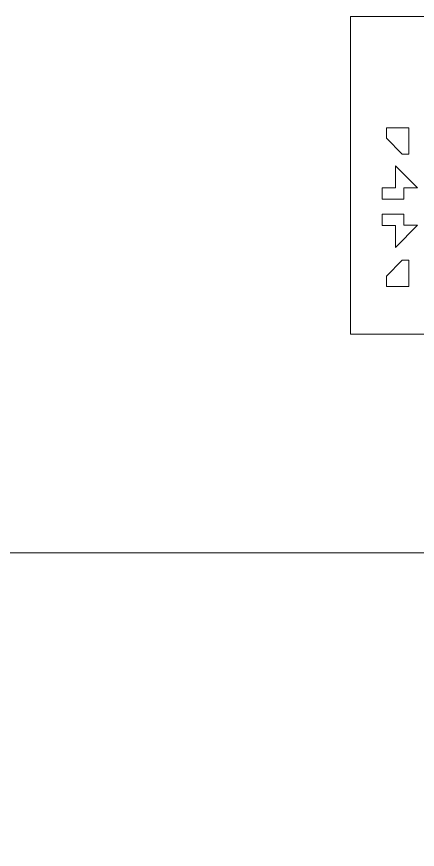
# Model space of a CAD drawing. Header units: millimetres. Extents: x -2078 to 426, y -513 to 2125.
# Drawn here: x -1328 to -1076, y 1600 to 2125 of the extents above; entities that cross this region are included whole.
import ezdxf

# ---------------------------------------------------------------- set-up
doc = ezdxf.new("R2010")
doc.units = ezdxf.units.MM
doc.header["$MEASUREMENT"] = 0
doc.layers.add('Katman 1', color=7, linetype='Continuous')

msp = doc.modelspace()

# ---------------------------------------------------------------- linework, layer by layer
at = {"layer": 'Katman 1', "color": 250, "lineweight": 20}
for points in [[(-1117.7285, 1924.8347), (82.2715, 1924.8347), (82.2715, 2124.8347), (-1117.7285, 2124.8347), (-1117.7285, 1924.8347)], [(-2077.5107, -512.9141), (-477.5107, -512.9141), (-477.5107, 1787.0859), (-2077.5107, 1787.0859), (-2077.5107, -512.9141)]]:
    msp.add_lwpolyline(points, close=True, dxfattribs=at)
for points, knots in [([(-1094.9402, 2048.2251), (-1094.9402, 2048.2251), (-1095.0138, 2054.8347), (-1095.0138, 2054.8347), (-1095.0138, 2054.8347), (-1080.959, 2054.8347), (-1080.959, 2054.8347), (-1080.959, 2054.8347), (-1080.959, 2038.2991), (-1080.959, 2038.2991), (-1080.959, 2038.2991), (-1085.1216, 2038.2991), (-1085.1216, 2038.2991), (-1085.1216, 2038.2991), (-1094.9402, 2048.2251), (-1094.9402, 2048.2251)], [0, 0, 0, 0, 0.2, 0.2, 0.2, 0.4, 0.4, 0.4, 0.6, 0.6, 0.6, 0.8, 0.8, 0.8, 1, 1, 1, 1]), ([(-1097.6877, 2015.9351), (-1097.6877, 2015.9351), (-1097.7285, 2017.1086), (-1097.7285, 2017.1086), (-1097.7285, 2017.1086), (-1089.2354, 2017.1086), (-1089.2354, 2017.1086), (-1089.2354, 2017.1086), (-1089.2354, 2030.8853), (-1089.2354, 2030.8853), (-1089.2354, 2030.8853), (-1075.5077, 2017.007), (-1075.5077, 2017.007), (-1075.5077, 2017.007), (-1083.9555, 2017.007), (-1083.9555, 2017.007), (-1083.9555, 2017.007), (-1083.9555, 2009.9247), (-1083.9555, 2009.9247), (-1083.9555, 2009.9247), (-1097.6877, 2009.9247), (-1097.6877, 2009.9247), (-1097.6877, 2009.9247), (-1097.6877, 2015.9351), (-1097.6877, 2015.9351)], [0, 0, 0, 0, 0.125, 0.125, 0.125, 0.25, 0.25, 0.25, 0.375, 0.375, 0.375, 0.5, 0.5, 0.5, 0.625, 0.625, 0.625, 0.75, 0.75, 0.75, 0.875, 0.875, 0.875, 1, 1, 1, 1]), ([(-1097.6877, 1994.4828), (-1097.6877, 1994.4828), (-1097.7285, 1993.3093), (-1097.7285, 1993.3093), (-1097.7285, 1993.3093), (-1089.2354, 1993.3093), (-1089.2354, 1993.3093), (-1089.2354, 1993.3093), (-1089.2354, 1979.5326), (-1089.2354, 1979.5326), (-1089.2354, 1979.5326), (-1075.5077, 1993.4109), (-1075.5077, 1993.4109), (-1075.5077, 1993.4109), (-1083.9555, 1993.4109), (-1083.9555, 1993.4109), (-1083.9555, 1993.4109), (-1083.9555, 2000.4932), (-1083.9555, 2000.4932), (-1083.9555, 2000.4932), (-1097.6877, 2000.4932), (-1097.6877, 2000.4932), (-1097.6877, 2000.4932), (-1097.6877, 1994.4828), (-1097.6877, 1994.4828)], [0, 0, 0, 0, 0.125, 0.125, 0.125, 0.25, 0.25, 0.25, 0.375, 0.375, 0.375, 0.5, 0.5, 0.5, 0.625, 0.625, 0.625, 0.75, 0.75, 0.75, 0.875, 0.875, 0.875, 1, 1, 1, 1]), ([(-1094.9402, 1961.4443), (-1094.9402, 1961.4443), (-1095.0138, 1954.8347), (-1095.0138, 1954.8347), (-1095.0138, 1954.8347), (-1080.959, 1954.8347), (-1080.959, 1954.8347), (-1080.959, 1954.8347), (-1080.959, 1971.3703), (-1080.959, 1971.3703), (-1080.959, 1971.3703), (-1085.1216, 1971.3703), (-1085.1216, 1971.3703), (-1085.1216, 1971.3703), (-1094.9402, 1961.4443), (-1094.9402, 1961.4443)], [0, 0, 0, 0, 0.2, 0.2, 0.2, 0.4, 0.4, 0.4, 0.6, 0.6, 0.6, 0.8, 0.8, 0.8, 1, 1, 1, 1])]:
    msp.add_open_spline(points, degree=3, knots=knots, dxfattribs=at)

doc.saveas('drawing.dxf')
